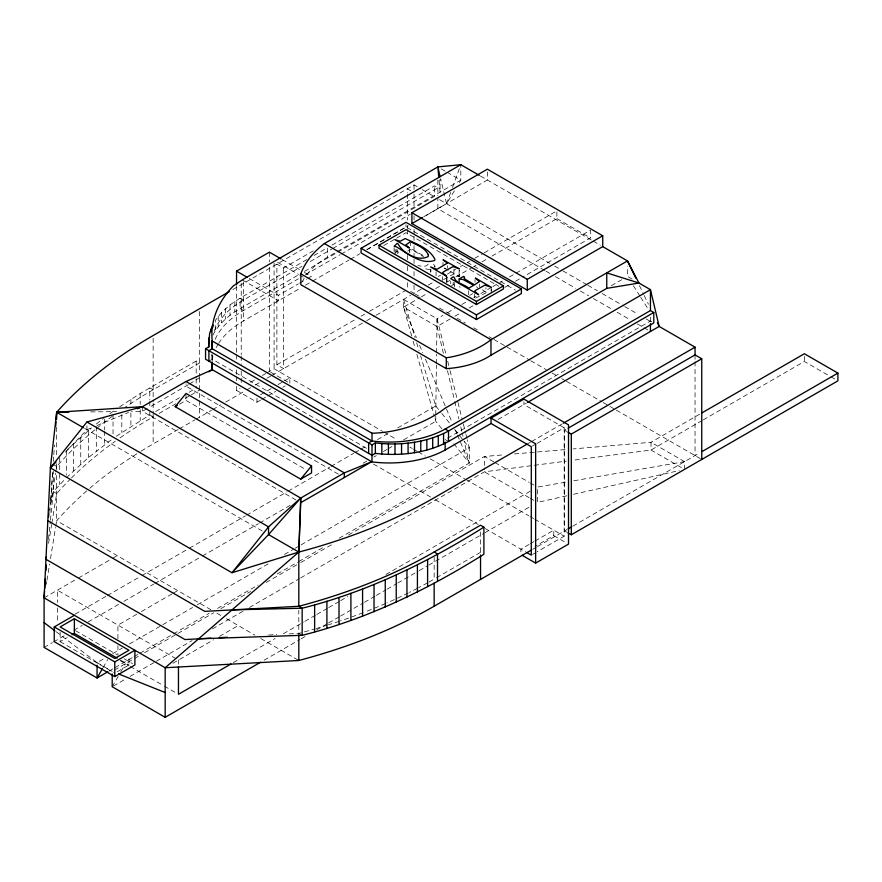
<?xml version="1.0" encoding="UTF-8"?>
<svg xmlns="http://www.w3.org/2000/svg" width="882" height="882" viewBox="0 0 882 882"><rect width="100%" height="100%" fill="white"/><g stroke="black" fill="none" stroke-linecap="round" stroke-linejoin="round"><path stroke-width="0.66" stroke-dasharray="4.41 3.31" d="M435.774 414.893L436.381 365.082M436.403 363.715L436.546 354.178M436.568 352.822L437.075 318.766L442.907 315.392M49.833 513.247L50.197 507.789M50.759 499.598L52.7 470.944M53.339 461.396L53.714 455.939M53.802 454.572L54.452 445.024M50.682 501.009L52.821 471.297M48.488 539.222L50.274 521.549M50.417 520.193L53.317 491.649L53.317 471.319M49.535 510.292L49.954 507.679M50.384 505.055L55.588 473.127M55.798 471.804L56.669 466.479A523.688 302.35 0 0 1 95.664 429.148M48.554 543.378L51.63 524.536M51.851 523.191L56.669 493.589A523.688 302.35 0 0 1 69.766 479.643M46.305 584.314L46.746 581.602M46.967 580.246L49.613 564.006M50.494 558.593L55.566 527.458M55.787 526.102L56.669 520.689L56.669 474.615M50.682 503.721L53.317 491.649L65.455 478.694M450.713 192.375L446.568 203.709L423.669 216.939M452.543 187.348L459.897 167.205M212.849 335.193C218.791 323.661 229.066 315.028 240.113 308.579L298.546 274.842M103.051 667.63L107.703 659.582M112.201 686.725L118.188 676.373M120.845 671.775L125.498 663.716M454.406 190.766L446.568 203.709L440.658 178.748M459.39 182.53L460.812 180.182L460.812 164.691M306.892 259.562L240.113 298.127L230.004 304.874L221.658 312.382L215.274 320.508L215.274 330.959M428.244 264.225C425.896 267.411 421.309 266.243 418.035 265.504M65.378 452.234L86.932 429.743L91.982 427.649M67.286 449.743L91.353 428.035M66.415 477.702L88.387 457.571L113.039 438.497M395.621 252.572L397.165 251.127L398.135 251.69L398.488 253.421M96.314 423.988L103.503 418.421M451.551 285.779L453.194 284.555L453.194 281.975M109.842 413.735L115.233 409.865M119.621 406.822L140.205 393.504L196.179 361.036L199.53 362.976L153.148 389.756A523.688 302.35 0 0 0 125.178 407.23M116.325 436.215L149.797 414.926L149.797 409.502M188.307 384.728L148.319 407.925M189.443 384.012L200.853 376.846M232.837 289.539L414.033 184.922L421.012 188.946M283.596 267.974L283.596 368.654L276.882 364.784L276.882 264.104L283.596 267.974L313.242 250.863M314.047 255.438L327.167 247.864M331.941 245.108L434.495 185.893L437.858 187.833L332.911 248.426M214.315 331.004A107.637 62.148 0 0 1 243.465 300.056L301.898 266.32M310.255 261.502L331.72 249.11M306.771 274.589A100.868 58.234 0 0 1 327.586 257.103L335.877 252.318M337.056 251.635L460.812 180.182L448.188 172.883M304.51 271.402L336.715 252.814M337.905 252.12L434.495 196.355L434.495 185.893M215.197 339.283A107.637 62.148 0 0 1 243.465 310.519L298.325 278.844M305.481 274.71L340.066 254.744M341.257 254.06L410.428 214.128M249.341 278.536L278.458 295.349L298.414 283.828M299.582 283.144L306.627 279.087M307.807 278.403L311.324 276.375L302.008 270.995M367 249.518L406.018 226.983L515.43 290.156M423.713 216.774L487.371 180.016L487.371 169.179M218.626 343.352A107.637 62.148 0 0 1 243.465 320.971L300.762 287.896M305.459 285.184L311.324 281.788M312.504 281.104L349.162 259.947M350.352 259.264L359.812 253.796M366.901 249.705L408.289 225.814M383.736 245.571L395.467 238.802M396.635 238.129L406.018 232.705L498.672 286.198M208.902 361.157L212.253 359.217L367.221 448.684M407.616 251.127L410.395 249.529L418.851 253.597L424.099 257.224M147.14 408.609L142.432 411.332L131.539 411.442M155.739 411.486L181.912 396.382M189.046 392.258L193.808 389.513M159.091 413.426L175.75 403.813M185.264 398.322L190.016 395.577M191.207 394.882L199.53 390.076M179.509 404.177L186.025 400.417L305.635 469.478M276.882 364.784L356.339 318.909M361.08 316.175L364.641 314.113M369.382 311.379L404.959 290.84M236.541 386.283L236.541 390.395L240.058 388.367M250.62 382.27L255.317 379.558M262.362 375.489L265.879 373.461M267.048 372.777L274.093 368.72L382.567 431.342M438.222 276.54L440.581 275.184M141.197 451.088A523.688 302.35 0 0 1 153.148 443.966L178.12 429.545M179.311 428.861L194.779 419.931M195.969 419.248L211.426 410.317M212.617 409.634L220.941 404.827M225.704 402.071L244.733 391.09M247.103 389.723L250.62 387.694M255.317 384.982L260.014 382.27M267.048 378.202L270.576 376.173M271.744 375.489L365.534 321.346M366.725 320.662L375.037 315.855M376.228 315.172L410.538 295.36M410.681 291.402L414.033 293.342L421.177 289.219M428.321 285.095L433.084 282.35M447.372 274.104L455.696 269.286M460.459 266.54L462.841 265.162M467.603 262.417L469.985 261.039M474.748 258.294L483.082 253.476M484.273 252.792L556.884 210.864L556.884 218.615L491.506 256.364M443.536 279.616L452.918 274.39L459.445 276.628L459.445 270.168M411.696 336.009L403.537 307.145L420.185 297.543M421.375 296.848L427.318 293.419M435.642 288.612L440.394 285.867M446.336 282.438L449.897 280.377M455.851 276.948L472.487 267.345M473.678 266.651L476.06 265.284M482.002 261.855L486.754 259.11M260.488 394.75L271.061 388.642M278.095 384.585L289.836 377.805L289.836 383.229M236.541 390.395L256.971 402.203L260.488 400.163M261.667 399.491L266.364 396.779M267.533 396.095L275.746 391.354M282.791 387.286L285.14 385.941M469.687 295.36L472.708 293.618M447.571 312.702L454.715 308.579M461.859 304.455L467.813 301.016M473.755 297.587L476.137 296.209M480.899 293.463L491.616 287.278M492.806 286.584L498.76 283.144M499.951 282.461L502.332 281.082M509.476 276.959L590.422 230.224L590.422 237.975L522.662 277.091M475.563 298.105L485.949 292.868L485.949 287.708M450.151 318.953L437.075 326.505L403.537 307.145L403.537 299.406L437.075 318.766L446.038 354.663M454.903 316.208L460.845 312.779M469.169 307.972L473.921 305.227M504.835 287.389L509.587 284.643M515.529 281.215L521.471 277.775M44.1 597.842L77.329 578.658M78.498 577.986L111.341 559.023M112.51 558.35L117.207 555.638M611.347 285.713L621.722 279.726M75.235 614.092L106.171 596.232M107.361 595.548L140.679 576.31M141.87 575.626L188.274 548.836M189.465 548.141L245.394 515.86M246.585 515.165L287.036 491.814M288.227 491.131L329.868 467.085M331.059 466.391L353.671 453.337M354.862 452.653L359.624 449.908M360.804 449.225L366.758 445.785M377.463 439.6L388.179 433.415M397.694 427.924L435.774 405.94L420.648 355.964M44.1 647.41L52.435 642.603M53.626 641.909L65.533 635.04M73.868 630.222L82.191 625.415M88.145 621.975L119.103 604.104M123.866 601.359L153.622 584.171M154.813 583.487L201.239 556.685M202.43 555.991L258.393 523.688M259.584 523.004L290.531 505.132M363.152 463.204L366.725 461.143M373.869 457.019L376.25 455.641M383.394 451.518L386.966 449.456M388.157 448.773L394.1 445.333M403.625 439.842L435.774 421.276L435.774 416.172M60.141 632.284L60.141 641.655L67.252 637.543M136.688 614.291L117.923 625.118L117.923 638.811M141.385 611.579L171.869 593.972M173.048 593.299L177.734 590.587M447.527 438.167L650.442 321.026L653.794 322.955M498.087 419.435L526.278 403.162M55.996 631.611L97.064 662.647L104.826 658.181M112.742 653.606L122.278 648.094M129.434 643.959L161.638 625.371M162.828 624.688L192.64 607.477M197.414 604.721L268.955 563.411M284.456 554.458L293.993 548.957M295.194 548.262L299.957 545.517M301.148 544.822L469.29 447.747L467.295 439.776M108.993 671.103L113.767 668.347M114.969 667.663L132.862 657.322M134.053 656.638L138.827 653.882M140.018 653.198L172.233 634.599M173.423 633.904L209.21 613.244M217.567 608.426L258.128 585.009M277.213 573.984L297.499 562.275M298.689 561.591L323.738 547.127M339.25 538.163L469.29 463.094L469.29 447.747L464.13 441.32M114.417 670.111L139.797 655.458M144.571 652.702L176.764 634.114M177.966 633.419L213.731 612.769M220.886 608.635L250.697 591.425M266.199 582.473L299.593 563.201M300.784 562.518L334.179 543.235M348.478 534.977L484.427 456.49L504.912 454.737M117.152 671.83L129.015 664.984L129.015 655.624M526.94 444.219L530.457 442.191M531.625 441.507L562.176 423.878M113.392 686.042L125.321 679.151M130.095 676.395L155.155 661.93M156.346 661.246L192.133 640.575M212.419 628.866L243.432 610.961M249.397 607.522L299.505 578.592M300.696 577.897L484.427 471.826L566.354 461.11M532.474 446.06L535.991 444.032M537.16 443.348L564.16 427.759L564.16 536.179L537.16 551.768M566.839 532.188L564.601 530.898L564.601 430.218L566.972 428.85M172.927 663.275L213.642 639.759M219.508 636.374L238.272 625.536M233.311 662.625L275.052 638.535M283.398 633.717L303.673 622.008M304.863 621.325L315.591 615.129M316.781 614.434L327.52 608.238M328.71 607.555L339.449 601.359M340.639 600.664L347.795 596.541M385.952 574.502L531.427 490.513M264.192 660.144L299.979 639.472M301.17 638.788L305.944 636.032M316.682 629.836L327.42 623.629M328.611 622.946L339.35 616.75M340.54 616.055L363.208 602.968M364.409 602.285L375.137 596.078M376.338 595.394L385.875 589.882M387.077 589.198L396.613 583.686M397.804 582.991L418.09 571.282M419.281 570.599L427.638 565.781M428.828 565.086L483.711 533.401M484.902 532.717L531.427 505.849M699.602 414.231L651.015 442.279L573.179 448.916M702.138 420.516L651.015 450.029L573.179 460.217M703.318 419.832L804.362 361.488L829.808 376.173M436.535 577.732L480.547 552.319M529.112 544.414L520.898 549.155L520.898 554.58M530.291 543.731L533.808 541.702M534.988 541.03L553.764 530.181L553.764 535.606L534.988 546.443M532.805 549.254L536.322 547.215M537.502 546.542L566.983 529.52M572.914 526.091L699.812 452.83M532.474 554.48L535.991 552.452M97.02 425.554L128.552 412.445M566.828 495.805L537.392 502.409L537.392 487.073L567.093 481.936M573.509 494.306L679.195 470.591M573.84 480.767L684.553 461.639L684.553 469.389M514.471 453.932L566.354 449.5M268.602 635.029L276.838 634.577M289.197 633.904L298.811 633.386A464.704 268.293 0 0 0 314.984 628.899M90.703 411.894L116.567 411.607M429.986 269.616L423.184 268.481M412.357 249.419L424.485 256.276M556.884 218.615L590.422 237.975M830.965 376.846L835.585 379.514M480.447 176.025L592.02 240.444M593.211 241.128L600.344 245.251M441.298 168.914L447.042 172.222M632.063 279.054L627.477 276.397L627.477 266.077M422.169 189.619L434.947 196.995M439.6 199.685L549.894 263.365M554.646 266.099L561.768 270.223M562.959 270.906L586.717 284.621M587.897 285.305L597.401 290.784M602.152 293.53L623.53 305.878M624.721 306.561L637.785 314.102M646.098 318.898L650.85 321.643M410.681 190.733L407.33 188.792L407.33 192.871M544.745 270.454L437.858 208.736L437.858 198.285M545.925 271.138L550.677 273.883M555.428 276.617L575.615 288.282M580.367 291.027L588.68 295.823M593.432 298.568L612.439 309.538M617.191 312.272L630.244 319.824M637.377 323.937L650.442 331.478M444.517 268.007L449.114 270.653M450.261 271.325L459.445 276.628M482.267 289.803L486.864 292.46M459.191 286.683L460.217 287.267M453.194 284.555L454.164 285.118M415.19 294.015L419.821 296.683M439.479 308.027L449.952 314.08M457.074 318.193L465.398 322.999M473.722 327.795L477.283 329.857M489.168 336.726L492.74 338.776M493.92 339.471L505.805 346.328M506.996 347.012L529.586 360.054M530.766 360.738L546.223 369.657M552.165 373.086L556.917 375.831M561.669 378.576L565.241 380.638M566.431 381.322L602.086 401.916M603.277 402.6L615.162 409.457M616.353 410.141L701.752 459.456M684.553 461.639L651.015 442.279L651.015 450.029L682.238 468.055M282.207 259.562L300.839 270.322M277.587 262.307L298.524 274.401M299.693 275.074L303.176 277.091M564.16 427.759L523.908 404.529L523.908 401.817M564.601 430.218L566.839 431.507M242.396 279.947L278.458 300.762L278.458 295.349M243.465 300.056L240.113 298.127L240.113 308.579L243.465 310.519M493.843 461.925L484.427 456.49L484.427 466.71M495.023 462.609L529.156 482.311M530.325 482.994L533.864 485.034M445.156 439.545L448.508 441.474M529.156 497.646L484.427 471.826L484.427 467.989M530.325 498.33L533.864 500.37M383.758 432.026L396.834 439.578M409.91 447.13L412.291 448.508M413.482 449.192L417.043 451.253M418.233 451.937L425.367 456.049M430.118 458.794L464.594 478.706M465.784 479.389L528.792 515.772M529.983 516.455L533.555 518.517M534.746 519.2L564.16 536.179M270.531 372.083L288.701 382.567M553.764 535.606L566.244 542.816M373.483 464.042L430.548 496.985M435.3 499.741L478.099 524.448M485.232 528.561L526.94 552.639M338.346 474.108L186.025 386.162L186.025 383.835M153.148 389.756L149.797 387.815L149.797 400.02M149.797 414.926L153.148 416.866A523.688 302.35 0 0 0 118.563 438.894M295.944 499.962L142.432 411.332L142.432 406.679M84.606 428.398L262.604 531.173M53.317 464.549L56.669 466.479M53.317 491.649L56.669 493.589M302.162 635.316L298.811 633.386L298.811 610.344M210.974 609.782L56.669 520.689A523.688 302.35 0 0 1 88.839 489.069M216.906 613.199L221.658 615.945M226.398 618.69L254.887 635.139M260.829 638.557L298.811 660.486M176.091 658.7L57.385 590.168L57.385 602.494M75.554 630.718L117.097 654.709M124.219 658.821L132.532 663.617M120.691 660.188L129.015 664.984M120.084 660.596L129.026 665.756M130.205 666.439L163.159 685.468M164.339 686.141L176.102 692.943M97.064 662.647L112.201 671.389M60.141 641.655L114.781 673.198M476.368 286.804L477.614 287.587M444.374 268.326L445.608 269.109M435.774 405.94L440.923 412.379M441.783 413.449L449.522 423.095M454.682 429.523L463.271 440.25M441.783 428.784L435.774 421.276L434.661 417.34M453.822 443.789L469.29 463.094L464.241 441.662M633.375 285.713L640.001 296.187M640.74 297.344L648.105 308.987M433.668 264.148L434.925 267.092L434.925 263.222M639.428 285.636L643.617 294.29M644.213 295.536L648.402 304.191M454.517 286.837L454.164 282.141M403.537 307.145L416.37 337.574M419.578 345.182L422.787 352.789M425.455 359.128L452.179 422.522M455.388 430.129L456.997 433.933M457.526 435.201L469.29 463.094M403.537 299.406L415.08 337.541M416.668 342.811L419.06 350.694M413.173 341.257L415.025 347.817M416.877 354.377L434.286 416.028M447.703 361.311L449.699 369.293M450.029 370.627L457.67 401.211M458.001 402.534L461.981 418.498M463.315 423.812L465.641 433.128M465.972 434.451L466.964 438.442M443.392 353.285L437.075 326.505L437.075 318.766M447.494 370.694L454.45 400.152M454.759 401.497L458.872 418.906M460.768 426.932L462.973 436.314M439.027 180.204L440.085 192.144L440.085 179.244M211.923 354.321L211.934 361.135M804.362 356.328L804.362 361.488M695.049 354.906L695.049 360.352M695.049 361.708L695.049 455.586M650.442 317.101L650.442 323.639M491.472 288.657L491.472 291.247M491.12 288.866L491.12 291.446M480.547 531.989L480.547 555.032M479.444 284.147L479.444 286.727M475.012 279.561L475.012 282.141M474.637 293.893L474.637 297.763M468.673 290.773L468.673 294.643M459.103 270.377L459.103 276.827M453.932 269.219L453.932 274.379M450.735 281.226L450.735 283.806M447.417 265.658L447.417 268.238M446.987 277.367L446.987 282.527M446.634 277.565L446.634 282.736M443.018 262.384L443.018 264.964M442.61 276.694L442.61 280.564M437.858 179.994L437.858 195.672M436.072 271.821L436.072 275.691M434.153 557.413L434.153 579.099A464.704 268.293 0 0 1 428.685 582.208M430.901 269.374L430.901 271.954M430.559 269.572L430.559 272.152M414.033 184.922L414.033 192.662M414.033 194.029L414.033 208.99M414.033 215.792L414.033 219.872M414.033 229.397L414.033 234.844M414.033 236.2L414.033 240.279M414.033 245.725L414.033 257.974M414.033 259.33L414.033 263.409M414.033 271.579L414.033 277.014M414.033 285.184L414.033 293.342M410.395 243.079L410.395 245.659M409.744 249.132L409.744 253.013M409.391 249.341L409.391 251.921M407.33 194.238L407.33 220.081M407.33 225.527L407.33 228.251M407.33 229.607L407.33 236.409M407.33 255.46L407.33 259.54M407.33 266.342L407.33 273.144M407.33 282.67L407.33 289.472M406.018 224.667L406.018 226.983M397.286 249.76L397.286 253.63M396.216 249.341L396.216 251.921M395.114 249.452L395.114 254.611M394.089 247.566L394.089 251.436M327.586 248.062L327.586 257.103M274.093 263.045L274.093 368.72M269.396 252.164L269.396 261.767M269.396 267.246L269.396 371.432M256.971 398.135L256.971 402.203M243.465 281.766L243.465 320.971M241.227 283.387L241.227 354.751M241.227 356.13L241.227 364.354M241.227 371.223L241.227 376.713M241.227 378.08L241.227 383.571M236.541 286.22L236.541 353.384M236.541 354.762L236.541 360.242M236.541 369.834L236.541 375.324M236.541 376.691L236.541 380.803M234.844 301.39L234.844 311.842M230.004 304.874L230.004 315.326M225.594 308.535L225.594 318.997M221.658 312.382L221.658 322.834M218.218 316.373L218.218 326.825M212.253 355.303L212.253 359.217A107.637 62.148 0 0 1 211.945 354.762M199.53 311.478L199.53 376.526M199.53 377.882L199.53 399.568M199.53 400.924L199.53 417.186M196.179 361.036L196.179 377.298M196.179 378.654L196.179 388.146M186.025 394.607L186.025 400.417M178.462 660.078L178.462 664.179M153.148 338.258L153.148 401.949M153.148 403.306L153.148 412.798M153.148 414.154L153.148 443.966M149.797 401.376L149.797 408.146M140.205 393.504L140.205 404.342M140.205 409.766L140.205 420.604M130.878 399.325L130.878 406.106M130.878 412.886L130.878 426.436M121.815 414.783L121.815 432.401M117.923 645.657L117.923 655.238M113.039 414.11L113.039 435.785M104.528 418.983L104.528 429.821M104.528 431.177L104.528 444.737M96.314 426.701L96.314 451.088M88.387 430.471L88.387 457.571M86.932 425.874L86.932 429.743M80.758 437.064L80.758 464.175M73.426 443.778L73.426 470.878M66.415 450.592L66.415 474.99M59.7 457.526L59.7 472.432M59.7 473.788L59.7 484.626M57.385 607.974L57.385 623.034M56.669 427.175L56.669 456.997M56.669 463.767L56.669 469.191M96.656 428.332A523.688 302.35 0 0 1 112.102 416.436M71.486 477.923A523.688 302.35 0 0 1 115.31 441.209M89.799 488.253A523.688 302.35 0 0 1 140.029 451.816M427.583 582.826A464.704 268.293 0 0 1 418.63 587.666M417.495 588.261A464.704 268.293 0 0 1 409.446 592.362M408.289 592.947A464.704 268.293 0 0 1 386.812 602.968M385.588 603.497A464.704 268.293 0 0 1 364.354 612.229M363.075 612.725A464.704 268.293 0 0 1 340.441 620.895M339.25 621.292A464.704 268.293 0 0 1 328.424 624.82M327.211 625.195A464.704 268.293 0 0 1 316.219 628.535M212.176 360.749A107.637 62.148 0 0 1 212.97 356.317M216.211 347.585A107.637 62.148 0 0 1 217.975 344.399M302.019 282.097A100.868 58.234 0 0 1 304.433 277.874"/><path stroke-width="1.32" d="M112.201 673.947L112.201 686.725L165.166 717.309L165.166 667.74L298.811 552.066L300.707 498.065L344.3 472.895L371.697 461.727L300.707 502.707L298.811 552.066L298.811 606.276L302.162 608.216C366.956 591.998 427.527 562.562 483.898 527.149L483.898 554.26C427.527 589.672 366.956 619.098 302.162 635.316L198.582 638.822M107.802 671.786L97.064 677.993L44.1 647.41L44.1 597.842L50.384 467.89L56.669 412.269A523.688 302.35 0 0 1 153.148 335.546L229.276 291.6M208.582 347.596L209.618 333.462L212.849 324.741L212.849 327.354M531.625 549.927L434.153 606.21A464.704 268.293 0 0 1 298.811 660.486L165.166 667.74L44.1 597.842L44.563 591.028M44.75 588.294L45.39 578.746M45.952 570.555L46.316 565.097M55.742 425.918L56.018 421.828M56.205 419.093L56.669 412.269L142.432 406.679L186.025 381.509L212.253 369.668L371.995 461.892A80.879 46.702 0 0 0 445.156 449.996L491.042 423.503L531.295 446.733L531.295 555.153L526.94 552.639M48.466 516.83L48.896 514.217M46.393 556.685L45.963 559.298L184.988 639.56L210.941 638.16M44.1 597.842L44.541 595.141M102.389 668.788L97.064 677.993L97.064 665.204M526.94 444.219L434.153 497.79A464.704 268.293 0 0 1 298.811 552.066L231.988 572.738L50.384 467.89L86.932 422.004L142.432 406.679L300.707 498.065L300.707 502.707M175.176 406.679L186.025 393.449L311.555 465.928L311.555 472.895L300.707 479.158L175.176 406.679L177.348 405.433M300.707 479.158L311.555 465.928M50.384 467.89L56.007 462.014M208.836 371.818L212.253 369.668L212.253 363.141M568.162 428.167L695.049 354.906L695.049 347.166L659.163 326.439L650.442 289.66L638.954 283.023L606.75 288.37L490.976 355.203A69.325 40.021 0 0 1 446.281 368.643L300.839 284.677L300.839 273.828A101.518 66.47 -4 0 1 324.4 243.542L460.812 164.691L479.29 175.353M236.541 284.842L236.541 271.138L269.396 252.164L281.049 258.889M411.916 212.738L487.371 169.179L602.726 235.781L602.726 246.618L527.271 290.178L411.916 223.576L411.916 212.738L527.271 279.34L602.726 235.781M361.091 248.283L406.018 222.341L521.372 288.943L521.372 293.585L476.445 319.527L361.091 252.925L361.091 248.283L476.445 314.885L521.372 288.943M411.916 223.576L422.533 217.457M379.04 245.185L406.018 229.607L503.424 285.845L503.424 288.943L476.445 304.51L379.04 248.283L379.04 245.185L476.445 301.412L503.424 285.845M368.643 453.381L368.643 442.918L371.995 440.989A80.879 46.702 0 0 0 445.156 429.082L650.442 310.563L653.794 312.504L653.794 322.955L448.508 441.474C426.271 453.337 400.13 456.27 375.346 453.381L371.995 455.31L205.55 359.217L205.55 348.765L208.902 346.824L208.582 342.37M459.191 278.933L463.535 276.43L464.56 277.025L464.031 277.984L465.001 279.153L474.494 284.831L479.444 281.567L475.365 278.073L491.472 287.367L484.946 285.129L475.563 290.354L474.637 291.303L478.661 294.764L450.735 278.646L453.194 276.805L454.164 277.367C455.63 283.464 464.759 284.225 468.673 288.193L473.711 285.283L463.072 279.55L459.191 278.933L459.191 281.512M54.243 626.937L114.781 661.886L134.902 650.266L134.902 664.984L114.781 676.604L54.243 641.655L54.243 626.937L74.364 615.316M205.55 348.765L371.995 444.859L375.346 442.918C400.13 445.807 426.271 442.874 448.508 431.022L653.794 312.504M74.364 618.723L60.141 626.937L114.781 658.479L129.015 650.266L74.364 618.723L74.364 633.441L117.13 658.126M71.993 634.808L74.364 633.441M491.042 423.503L491.042 418.079L523.908 399.105L568.515 424.859L568.515 544.117L535.65 563.091L522.034 555.23M527.458 402.479L659.163 326.439L657.366 322.735M563.355 423.195L695.049 347.166M567.953 432.158L571.304 434.087L701.752 358.776L701.752 459.456M230.93 664.003L178.462 694.299L178.462 666.913M47.826 520.755L204.811 611.38L298.811 606.276A464.704 268.293 0 0 0 434.153 552L480.547 525.209L483.898 527.149M165.166 717.309L260.609 662.206M701.984 412.853L804.362 353.748L837.9 373.108L837.9 380.848L571.304 534.768L567.953 532.827M568.162 528.836L571.723 526.786M702.193 451.463L837.9 373.108M137.383 408.774L142.432 406.679M460.812 164.691L437.858 166.919L243.465 279.153L233.355 285.9A110.052 80.13 -4.9 0 0 212.253 341.014L212.253 348.765L371.995 440.989L371.995 433.238L212.253 341.014M219.177 637.708L227.413 637.256M231.988 609.903L302.162 608.216L302.162 635.316M56.669 419.049L56.669 412.269L68.917 412.137M118.508 673.903L165.166 692.524M602.726 246.618L627.477 260.907L638.954 283.023L606.75 272.88L606.75 288.37M695.049 354.906L701.752 358.776M324.4 243.542L490.976 339.713L627.477 260.907L635.845 278.216M300.839 273.828L446.281 357.805A69.766 42.975 -7.3 0 0 490.976 339.713L490.976 355.203M236.541 271.138L247.015 277.191M491.042 418.079L535.65 443.833L535.65 563.091M445.156 429.082L448.508 431.022L448.508 441.474M186.025 381.509L344.3 472.895L344.3 477.537M434.153 552L437.505 553.929L437.505 581.04M86.932 422.004L268.536 526.852L268.536 534.591L231.988 572.738L268.536 526.852L300.707 498.065L268.536 534.591L298.811 552.066M56.669 412.269L83.448 427.726M44.1 622.626L54.904 630.795M440.085 176.665L437.858 166.919L438.795 177.547M650.442 310.563L650.442 289.66L445.156 408.179A82.688 50.494 -14.6 0 1 371.995 433.238M650.442 323.639L650.442 331.478M571.304 434.087L571.304 534.768M527.271 279.34L527.271 290.178M480.547 555.032L480.547 579.419M476.445 301.412L476.445 304.51M476.445 314.885L476.445 319.527M446.281 357.805L446.281 368.643M445.156 442.158L445.156 449.996M443.569 433.536L443.569 443.999M438.277 435.818L438.277 446.27M434.153 583.167L434.153 606.21M432.698 437.836L432.698 448.299M427.605 559.486L427.605 586.585M426.844 439.589L426.844 450.052M420.769 441.066L420.769 451.518M417.418 564.866L417.418 591.965M414.496 442.246L414.496 452.698M408.079 443.128L408.079 453.58M406.955 570.07L406.955 597.169M401.564 443.701L401.564 454.153M396.238 575.086L396.238 602.197M394.993 443.977L394.993 454.428M388.4 443.933L388.4 454.384M385.258 579.926L385.258 607.025M381.84 443.58L381.84 454.032M375.346 442.918L375.346 453.381M374.034 584.568L374.034 611.667M371.995 444.859L371.995 461.892M362.579 589.011L362.579 616.121M350.904 593.266L350.904 620.377M339.008 597.312L339.008 624.423M326.913 601.16L326.913 628.26M314.631 604.798L314.631 631.898M298.811 634.742L298.811 660.486M210.963 329.074L210.963 331.687M208.902 361.157L208.902 350.694L212.253 348.765A107.637 62.148 0 0 1 212.066 340.959M208.825 337.905L208.825 343.131M114.781 661.886L114.781 676.604M212.253 369.668A107.637 62.148 0 0 1 212.066 361.863M428.277 254.655L428.244 256.475C418.531 262.075 402.798 253.233 398.135 243.939L397.165 243.377L394.089 246.276L396.216 246.762C407.275 253.123 421.243 265.206 434.65 260.422L434.925 259.352C429.424 248.217 415.819 243.73 405.213 238.537L400.296 241.216L394.86 239.661L409.391 248.051L405.863 244.898L410.395 241.778C416.888 244.876 424.937 247.776 428.277 254.655M447.417 263.068L437.108 269.242L430.559 266.992L446.634 276.275L442.61 272.814L443.536 271.865L452.918 266.64L459.445 268.878L443.018 259.804L447.417 263.068"/></g></svg>
